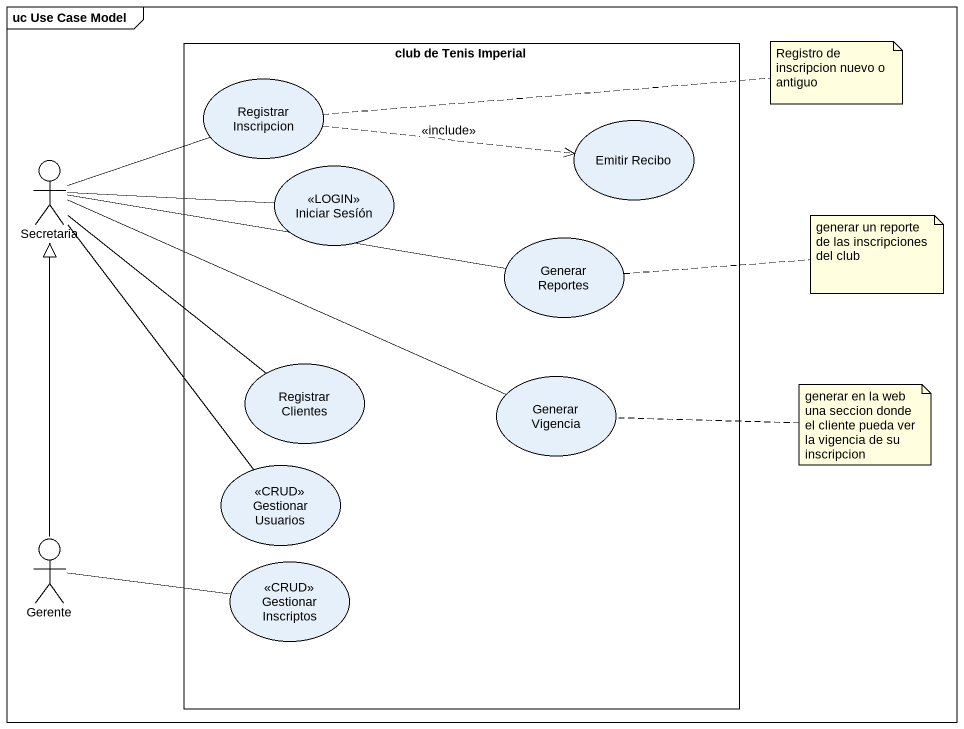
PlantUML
@startuml
mainframe uc Use Case Model
rectangle "club de Tenis Imperial" as club_de_Tenis_Imperial {
  usecase "Registrar Inscripcion" as Registrar_Inscripcion
  usecase "Emitir Recibo" as Emitir_Recibo
  usecase "Iniciar Sesíón" as Iniciar_Sesíón <<LOGIN>>
  usecase "Generar Reportes" as Generar_Reportes
  usecase "Registrar Clientes" as Registrar_Clientes
  usecase "Generar Vigencia" as Generar_Vigencia
  usecase "Gestionar Usuarios" as Gestionar_Usuarios <<CRUD>>
  usecase "Gestionar Inscriptos" as Gestionar_Inscriptos <<CRUD>>
}
actor Secretaria
actor Gerente
Registrar_Inscripcion .right.> Emitir_Recibo : <<include>>
Secretaria -right- Registrar_Inscripcion
Secretaria -right- Iniciar_Sesíón
Secretaria -right- Generar_Reportes
Secretaria -- Registrar_Clientes
Secretaria -right- Generar_Vigencia
Secretaria -- Gestionar_Usuarios
Gerente -up-|> Secretaria
Gerente -right- Gestionar_Inscriptos
note right of Registrar_Inscripcion : Registro de inscripcion nuevo o antiguo
note right of Generar_Reportes : generar un reporte de las inscripciones del club
note right of Generar_Vigencia : generar en la web una seccion donde el cliente pueda ver la vigencia de su inscripcion
@enduml
